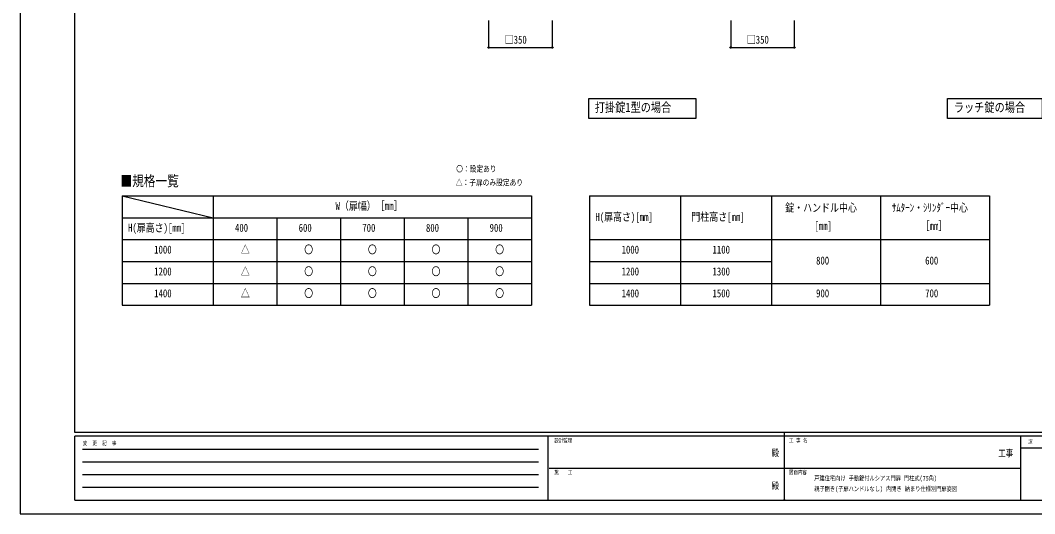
# Model space of a CAD drawing. Units: millimetres, scale not verified. Extents: x -4205 to 4205, y -2970 to 2970.
# Drawn here: x -4205 to 1373, y -2970 to -260 of the extents above; entities that cross this region are included whole.
import ezdxf
from ezdxf.enums import TextEntityAlignment as Align

# ---------------------------------------------------------------- set-up
doc = ezdxf.new("R2010")
doc.units = ezdxf.units.MM
doc.header["$LTSCALE"] = 12
doc.header["$PDMODE"] = 32
doc.header["$PDSIZE"] = 6
for name, color, linetype in [('0-2_USER1', 3, 'Continuous'), ('0-5_YKK_D', 6, 'Continuous'), ('0-6_YKK_ZWAK', 7, 'Continuous')]:
    doc.layers.add(name, color=color, linetype=linetype)
doc.styles.add('ＭＳ ゴシック', font='')
doc.styles.get('ＭＳ ゴシック').set_extended_font_data('MS Gothic')

msp = doc.modelspace()

# ---------------------------------------------------------------- linework, layer by layer
at = {"layer": '0-2_USER1'}
for p, q in [((-3644.98, -1225), (-3144.98, -1345)), ((-3644.98, -1225), (-1394.98, -1225)), ((-3644.98, -1225), (-3644.98, -1825)), ((-3144.98, -1225), (-3144.98, -1825)), ((-1394.98, -1225), (-1394.98, -1825)), ((-1074.98, -1225), (1125.02, -1225)), ((-1074.98, -1225), (-1074.98, -1825)), ((-574.98, -1225), (-574.98, -1825)), ((-74.98, -1225), (-74.98, -1825)), ((525.02, -1225), (525.02, -1825)), ((1125.02, -1225), (1125.02, -1825)), ((-3644.98, -1345), (-1394.98, -1345)), ((-2794.98, -1345), (-2794.98, -1825)), ((-2444.98, -1345), (-2444.98, -1825)), ((-2094.98, -1345), (-2094.98, -1825)), ((-1744.98, -1345), (-1744.98, -1825)), ((-3644.98, -1465), (-1394.98, -1465)), ((-1074.98, -1465), (1125.02, -1465)), ((-3644.98, -1585), (-1394.98, -1585)), ((-1074.98, -1585), (-74.98, -1585)), ((-3644.98, -1705), (-1394.98, -1705)), ((-1074.98, -1705), (1125.02, -1705)), ((-3644.98, -1825), (-1394.98, -1825)), ((-1074.98, -1825), (1125.02, -1825))]:
    msp.add_line(p, q, dxfattribs=at)
for points in [[(-1079.58, -799.42), (-1079.58, -689.42), (-490.58, -689.42), (-490.58, -799.42)], [(892.74, -799.42), (892.74, -689.42), (1413.36, -689.42), (1413.36, -799.42)]]:
    msp.add_lwpolyline(points, close=True, dxfattribs=at)
at = {"layer": '0-5_YKK_D'}
for p, q in [((-1629.98, -261), (-1629.98, -411)), ((-1279.98, -261), (-1279.98, -411)), ((-298.98, -261), (-298.98, -411)), ((51.02, -261), (51.02, -411)), ((-1629.98, -410), (-1279.98, -410)), ((-298.98, -410), (51.02, -410))]:
    msp.add_line(p, q, dxfattribs=at)
for centre in [(-1629.98, -410), (-1279.98, -410), (-298.98, -410), (51.02, -410)]:
    msp.add_circle(centre, 4.25, dxfattribs=at)
at = {"layer": '0-6_YKK_ZWAK'}
for p, q in [((-3904.98, -2525), (-3904.98, 2775)), ((3895.02, -2525), (-3904.98, -2525)), ((-1304.98, -2545), (-3904.98, -2545)), ((-3904.98, -2895), (-3904.98, -2545)), ((-1304.98, -2545), (-1304.98, -2895)), ((-4.98, -2545), (-1304.98, -2545)), ((-4.98, -2525), (-4.98, -2895)), ((1295.02, -2545), (-4.98, -2545)), ((-3862.48, -2615), (-1354.98, -2615)), ((1985.02, -2610), (1295.02, -2610)), ((-3862.48, -2685), (-1354.98, -2685)), ((-1297.48, -2720), (-4.98, -2720)), ((-4.98, -2720), (1295.02, -2720)), ((-3862.48, -2755), (-1354.98, -2755)), ((-3862.48, -2825), (-1354.98, -2825)), ((-3904.98, -2895), (-1304.98, -2895)), ((-1304.98, -2895), (-4.98, -2895)), ((-4.98, -2895), (1295.02, -2895)), ((1295.02, -2895), (1985.02, -2895))]:
    msp.add_line(p, q, dxfattribs=at)
msp.add_lwpolyline([(-4205, -2970), (4205, -2970), (4205, 2970), (-4205, 2970)], close=True, dxfattribs=at)
msp.add_lwpolyline([(1985.02, -2545), (1295.02, -2545), (1295.02, -2895)], dxfattribs=at)
msp.add_point((-4.98, -2895), dxfattribs=at)

# ---------------------------------------------------------------- texts
at = {"layer": '0-2_USER1', "style": 'ＭＳ ゴシック', "width": 0.8}
for s, height, p in [('打掛錠1型の場合', 51.32, (-1045.58, -779.42)), ('ラッチ錠の場合', 51.32, (928.07, -779.42)), ('〇：設定あり', 32.99, (-1808.01, -1102.67)), ('■規格一覧', 58.65, (-3653.51, -1189.42)), ('△：子扉のみ設定あり', 32.99, (-1810.41, -1177.67)), ('W（扉幅）［㎜］', 43.99, (-2471.58, -1315)), ('錠・ハンドル中心', 43.99, (1.02, -1325)), ('ｻﾑﾀｰﾝ・ｼﾘﾝﾀﾞｰ中心', 43.99, (586.62, -1325)), ('H(扉高さ)[mm]', 43.99, (-1042.58, -1375)), ('門柱高さ[mm]', 43.99, (-515.38, -1375)), ('H(扉高さ)[mm]', 43.99, (-3612.58, -1435)), ('400', 43.99, (-3024.38, -1435)), ('600', 43.99, (-2674.38, -1435)), ('700', 43.99, (-2324.38, -1435)), ('800', 43.99, (-1974.38, -1435)), ('900', 43.99, (-1624.38, -1435)), ('[㎜]', 43.99, (161.02, -1425)), ('［㎜］', 43.99, (745.02, -1425)), ('1000', 43.99, (-3468.58, -1555)), ('△', 43.99, (-2992.38, -1555)), ('〇', 43.99, (-2643.98, -1555)), ('〇', 43.99, (-2293.98, -1555)), ('〇', 43.99, (-1943.98, -1555)), ('〇', 43.99, (-1593.98, -1555)), ('1000', 43.99, (-898.58, -1555)), ('1100', 43.99, (-398.58, -1555)), ('800', 43.99, (170.62, -1615)), ('600', 43.99, (770.62, -1615)), ('△', 43.99, (-2992.38, -1675)), ('〇', 43.99, (-2643.98, -1675)), ('〇', 43.99, (-2293.98, -1675)), ('〇', 43.99, (-1943.98, -1675)), ('〇', 43.99, (-1593.98, -1675)), ('1200', 43.99, (-3468.58, -1675)), ('1200', 43.99, (-898.58, -1675)), ('1300', 43.99, (-398.58, -1675)), ('1400', 43.99, (-3468.58, -1795)), ('△', 43.99, (-2992.38, -1795)), ('〇', 43.99, (-2643.98, -1795)), ('〇', 43.99, (-2293.98, -1795)), ('〇', 43.99, (-1943.98, -1795)), ('〇', 43.99, (-1593.98, -1795)), ('1400', 43.99, (-898.58, -1795)), ('1500', 43.99, (-398.58, -1795)), ('900', 43.99, (170.62, -1795)), ('700', 43.99, (770.62, -1795)), ('戸建住宅向け 手動錠付ルシアス門扉 門柱式(75角)', 25.66, (160.31, -2795.72)), ('親子開き(子扉ハンドルなし) 内開き 納まり仕様別門扉姿図', 25.66, (160.31, -2854.06))]:
    msp.add_text(s, height=height, dxfattribs=at).set_placement(p, align=Align.BOTTOM_LEFT)
at = {"layer": '0-5_YKK_D', "style": 'ＭＳ ゴシック', "width": 0.8}
for p in [(-1541.38, -402), (-210.38, -402)]:
    msp.add_text('□350', height=43.99, dxfattribs=at).set_placement(p, align=Align.BOTTOM_LEFT)
at = {"layer": '0-6_YKK_ZWAK', "style": 'ＭＳ ゴシック', "width": 0.8}
for s, height, p in [('設計監理', 21.99, (-1268.31, -2585)), ('工 事 名', 21.99, (21.27, -2585)), ('照     査', 21.99, (1336.42, -2592.5)), ('変  更  記  事', 21.99, (-3861.31, -2600)), ('殿', 36.66, (-73.67, -2665.83)), ('工事', 36.66, (1172.33, -2667.47)), ('施\u3000\u3000工', 21.99, (-1268.31, -2760)), ('図面内容', 21.99, (21.27, -2760)), ('殿', 36.66, (-73.67, -2845.83))]:
    msp.add_text(s, height=height, dxfattribs=at).set_placement(p, align=Align.BOTTOM_LEFT)

doc.saveas('drawing.dxf')
